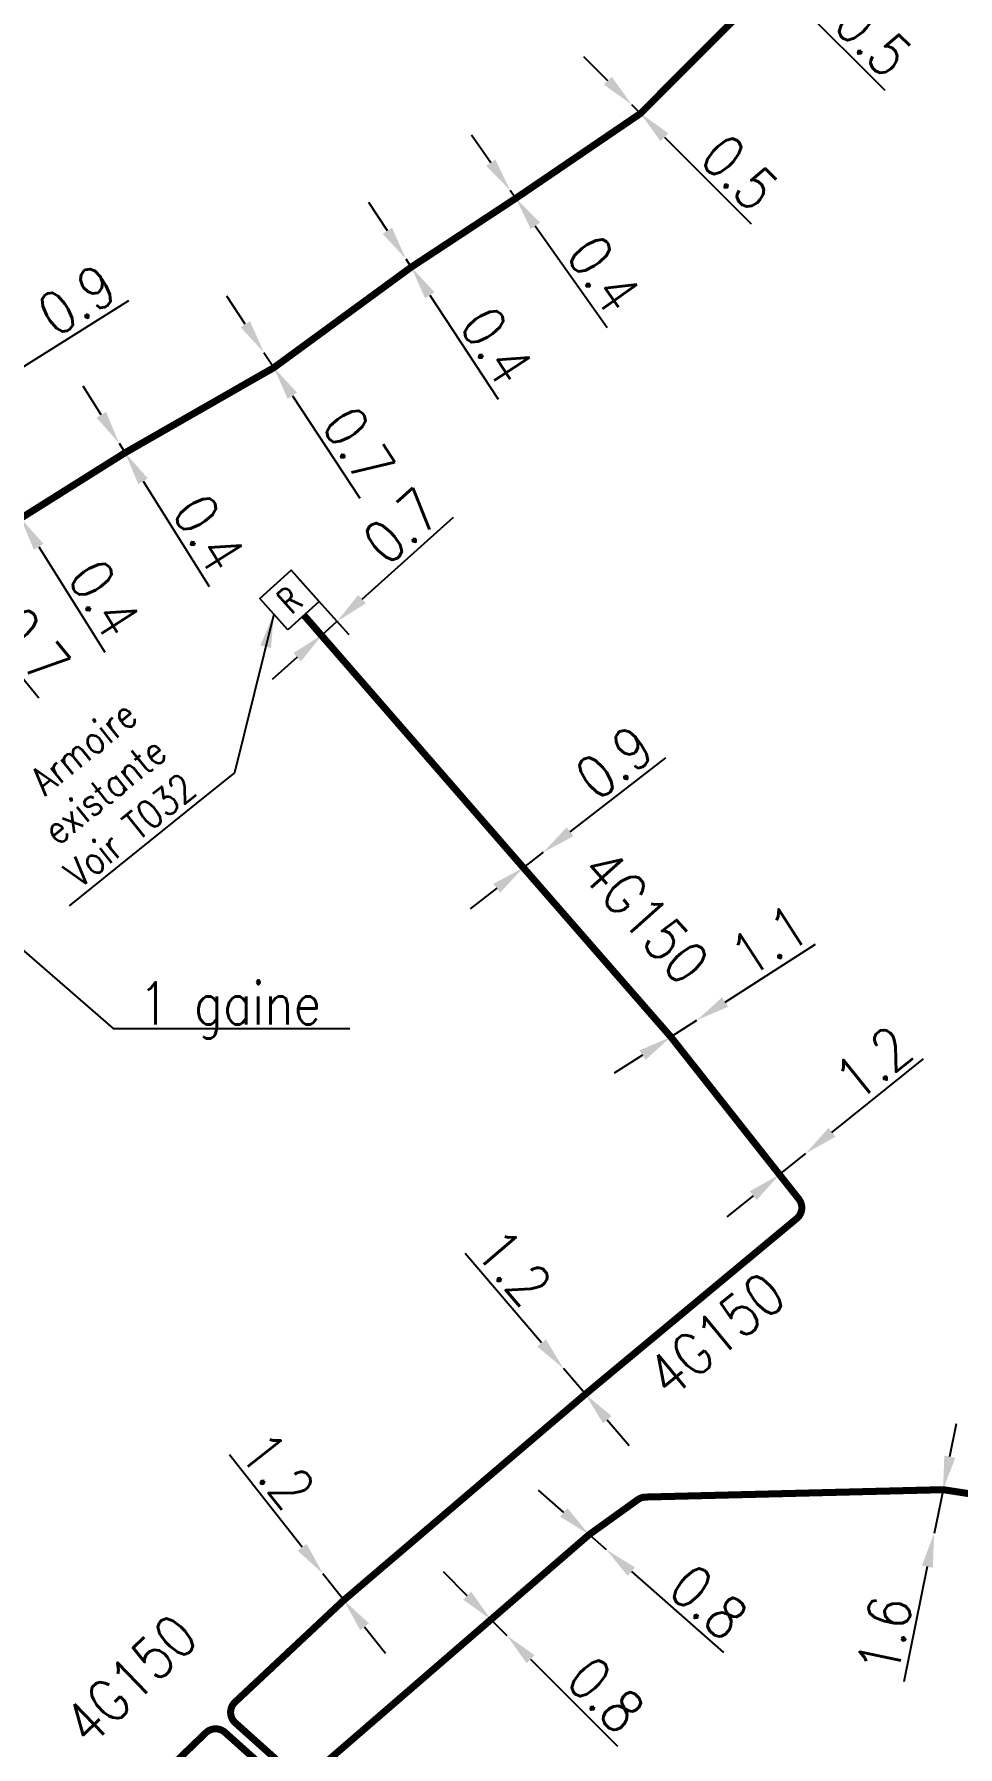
# Model space of a CAD drawing. Header units: millimetres. Extents: x 80000 to 81010, y 144000 to 145002.
# Drawn here: x 80669.6 to 80702.5, y 144615.1 to 144676.1 of the extents above; entities that cross this region are included whole.
import ezdxf
from ezdxf.enums import TextEntityAlignment as Align

# ---------------------------------------------------------------- set-up
doc = ezdxf.new("R2010")
doc.units = ezdxf.units.MM
doc.header["$PDMODE"] = 34
doc.linetypes.add('B_ST_AL', pattern=[2000, 1000, 1000])
doc.layers.get('0').update_dxf_attribs({"linetype": 'CONTINUOUS'})
doc.layers.get('Defpoints').update_dxf_attribs({"linetype": 'CONTINUOUS'})
for name, color, linetype in [('B_100', 3, 'CONTINUOUS'), ('B_200', 7, 'CONTINUOUS'), ('B_400', 7, 'CONTINUOUS')]:
    doc.layers.add(name, color=color, linetype=linetype)
doc.styles.add('M_ROMANS', font='ROMANS.shx', dxfattribs={"width": 0.75})
doc.styles.get("Standard").update_dxf_attribs({"font": 'romans.shx', "width": 0.85})
doc.dimstyles.get("Standard").update_dxf_attribs({"dimtxt": 1.5, "dimasz": 1.2, "dimexe": 0.625, "dimexo": 0.625, "dimgap": 0.25, "dimtad": 1, "dimdec": 1, "dimzin": 0, "dimdsep": 46, "dimtxsty": 'Standard', "dimcen": -0.5, "dimadec": 0, "dimazin": 0, "dimtfac": 1, "dimtdec": 1, "dimtmove": 0, "dimatfit": 3, "dimfxl": 0, "dimtolj": 1, "dimtzin": 0, "dimarcsym": 0})

# ---------------------------------------------------------------- blocks, each defined once
blk = doc.blocks.new('*D571')
at = {"layer": 'B_100', "color": 0, "linetype": 'Continuous', "lineweight": -2, "transparency": 16777216}
for p, q in [((80685.908, 144671.534), (80685.216, 144672.514)), ((80686.6, 144670.554), (80686.802, 144670.268)), ((80687.494, 144669.288), (80690.051, 144665.667))]:
    blk.add_line(p, q, dxfattribs=at)
at = {"layer": 'B_100', "color": 0, "linetype": 'Continuous', "transparency": 16777216}
for points in [[(80686.071, 144671.649), (80685.744, 144671.418), (80686.6, 144670.554)], [(80687.658, 144669.403), (80687.331, 144669.172), (80686.802, 144670.268)]]:
    blk.add_solid(points, dxfattribs=at)
at = {"layer": 'Defpoints', "color": 0, "linetype": 'Continuous', "transparency": 16777216}
for p in [(80686.6, 144670.554), (80686.802, 144670.268), (80686.802, 144670.268)]:
    blk.add_point(p, dxfattribs=at)
at = {"layer": 'B_100', "color": 0, "linetype": 'Continuous', "transparency": 16777216, "insert": (80689.936, 144667.564), "char_height": 1.5, "attachment_point": 5, "rotation": 305.23444}
blk.add_mtext('\\A1;0.4', dxfattribs=at)
blk = doc.blocks.new('*D572')
at = {"layer": 'B_100', "color": 0, "linetype": 'Continuous', "lineweight": -2, "transparency": 16777216}
for p, q in [((80672.029, 144662.557), (80671.391, 144663.573)), ((80672.667, 144661.54), (80672.88, 144661.202)), ((80673.518, 144660.185), (80675.875, 144656.432))]:
    blk.add_line(p, q, dxfattribs=at)
at = {"layer": 'B_100', "color": 0, "linetype": 'Continuous', "transparency": 16777216}
for points in [[(80672.199, 144662.663), (80671.86, 144662.45), (80672.667, 144661.54)], [(80673.688, 144660.292), (80673.349, 144660.079), (80672.88, 144661.202)]]:
    blk.add_solid(points, dxfattribs=at)
at = {"layer": 'Defpoints', "color": 0, "linetype": 'Continuous', "transparency": 16777216}
for p in [(80672.667, 144661.54), (80672.88, 144661.202), (80672.88, 144661.202)]:
    blk.add_point(p, dxfattribs=at)
at = {"layer": 'B_100', "color": 0, "linetype": 'Continuous', "transparency": 16777216, "insert": (80675.863, 144658.332), "char_height": 1.5, "attachment_point": 5, "rotation": 302.12805}
blk.add_mtext('\\A1;0.4', dxfattribs=at)
blk = doc.blocks.new('*D574')
at = {"layer": 'B_100', "color": 0, "linetype": 'Continuous', "lineweight": -2, "transparency": 16777216}
for p, q in [((80677.163, 144665.78), (80676.503, 144666.782)), ((80677.822, 144664.777), (80678.18, 144664.234)), ((80678.839, 144663.232), (80681.242, 144659.58))]:
    blk.add_line(p, q, dxfattribs=at)
at = {"layer": 'B_100', "color": 0, "linetype": 'Continuous', "transparency": 16777216}
for points in [[(80677.33, 144665.89), (80676.996, 144665.67), (80677.822, 144664.777)], [(80679.006, 144663.342), (80678.672, 144663.122), (80678.18, 144664.234)]]:
    blk.add_solid(points, dxfattribs=at)
at = {"layer": 'Defpoints', "color": 0, "linetype": 'Continuous', "transparency": 16777216}
for p in [(80677.822, 144664.777), (80678.18, 144664.234), (80678.18, 144664.234)]:
    blk.add_point(p, dxfattribs=at)
at = {"layer": 'B_100', "color": 0, "linetype": 'Continuous', "transparency": 16777216, "insert": (80681.206, 144661.455), "char_height": 1.5, "attachment_point": 5, "rotation": 303.34828}
blk.add_mtext('\\A1;0.7', dxfattribs=at)
blk = doc.blocks.new('*D575')
at = {"layer": 'B_100', "color": 0, "linetype": 'Continuous', "lineweight": -2, "transparency": 16777216}
for p, q in [((80682.223, 144669.11), (80681.563, 144670.113)), ((80682.883, 144668.108), (80683.075, 144667.815)), ((80683.735, 144666.813), (80686.171, 144663.11))]:
    blk.add_line(p, q, dxfattribs=at)
at = {"layer": 'B_100', "color": 0, "linetype": 'Continuous', "transparency": 16777216}
for points in [[(80682.39, 144669.22), (80682.056, 144669), (80682.883, 144668.108)], [(80683.902, 144666.923), (80683.567, 144666.703), (80683.075, 144667.815)]]:
    blk.add_solid(points, dxfattribs=at)
at = {"layer": 'Defpoints', "color": 0, "linetype": 'Continuous', "transparency": 16777216}
for p in [(80682.883, 144668.108), (80683.075, 144667.815), (80683.075, 144667.815)]:
    blk.add_point(p, dxfattribs=at)
at = {"layer": 'B_100', "color": 0, "linetype": 'Continuous', "transparency": 16777216, "insert": (80686.118, 144665.01), "char_height": 1.5, "attachment_point": 5, "rotation": 303.34292}
blk.add_mtext('\\A1;0.4', dxfattribs=at)
blk = doc.blocks.new('*D576')
at = {"layer": 'B_100', "color": 0, "linetype": 'Continuous', "lineweight": -2, "transparency": 16777216}
for p, q in [((80690.077, 144674.457), (80689.228, 144675.305)), ((80690.927, 144673.609), (80691.245, 144673.291)), ((80690.485, 144673.167), (80690.485, 144673.167)), ((80692.094, 144672.444), (80695.188, 144669.356))]:
    blk.add_line(p, q, dxfattribs=at)
at = {"layer": 'B_100', "color": 0, "linetype": 'Continuous', "transparency": 16777216}
for points in [[(80690.218, 144674.599), (80689.936, 144674.316), (80690.927, 144673.609)], [(80692.236, 144672.585), (80691.953, 144672.302), (80691.245, 144673.291)]]:
    blk.add_solid(points, dxfattribs=at)
at = {"layer": 'Defpoints', "color": 0, "linetype": 'Continuous', "transparency": 16777216}
for p in [(80690.927, 144673.609), (80691.245, 144673.291), (80691.245, 144673.291)]:
    blk.add_point(p, dxfattribs=at)
at = {"layer": 'B_100', "color": 0, "linetype": 'Continuous', "transparency": 16777216, "insert": (80694.772, 144671.184), "char_height": 1.5, "attachment_point": 5, "rotation": 315.05363}
blk.add_mtext('\\A1;0.5', dxfattribs=at)
blk = doc.blocks.new('*D579')
at = {"layer": 'B_100', "color": 0, "linetype": 'Continuous', "lineweight": -2, "transparency": 16777216}
for p, q in [((80694.837, 144679.225), (80693.987, 144680.073)), ((80695.686, 144678.378), (80696.004, 144678.06)), ((80696.854, 144677.212), (80699.948, 144674.124))]:
    blk.add_line(p, q, dxfattribs=at)
at = {"layer": 'B_100', "color": 0, "linetype": 'Continuous', "transparency": 16777216}
for points in [[(80694.978, 144679.367), (80694.695, 144679.084), (80695.686, 144678.378)], [(80696.995, 144677.354), (80696.712, 144677.07), (80696.004, 144678.06)]]:
    blk.add_solid(points, dxfattribs=at)
at = {"layer": 'Defpoints', "color": 0, "linetype": 'Continuous', "transparency": 16777216}
for p in [(80695.686, 144678.378), (80696.004, 144678.06), (80696.004, 144678.06)]:
    blk.add_point(p, dxfattribs=at)
at = {"layer": 'B_100', "color": 0, "linetype": 'Continuous', "transparency": 16777216, "insert": (80699.532, 144675.952), "char_height": 1.5, "attachment_point": 5, "rotation": 315.05363}
blk.add_mtext('\\A1;0.5', dxfattribs=at)
blk = doc.blocks.new('*D833')
at = {"layer": 'B_100', "color": 0, "linetype": 'Continuous', "lineweight": -2, "transparency": 16777216}
for p, q in [((80702.263, 144625.433), (80702.504, 144626.609)), ((80702.023, 144624.257), (80701.702, 144622.69)), ((80701.462, 144621.514), (80700.623, 144617.41))]:
    blk.add_line(p, q, dxfattribs=at)
at = {"layer": 'B_100', "color": 0, "linetype": 'Continuous', "transparency": 16777216}
for points in [[(80702.067, 144625.473), (80702.459, 144625.393), (80702.023, 144624.257)], [(80701.266, 144621.554), (80701.658, 144621.474), (80701.702, 144622.69)]]:
    blk.add_solid(points, dxfattribs=at)
at = {"layer": 'Defpoints', "color": 0, "linetype": 'Continuous', "transparency": 16777216}
for p in [(80702.023, 144624.257), (80701.702, 144622.69), (80701.702, 144622.69)]:
    blk.add_point(p, dxfattribs=at)
at = {"layer": 'B_100', "color": 0, "linetype": 'Continuous', "transparency": 16777216, "insert": (80699.942, 144619.074), "char_height": 1.5, "attachment_point": 5, "rotation": 78.44163}
blk.add_mtext('\\A1;1.6', dxfattribs=at)
blk = doc.blocks.new('*D834')
at = {"layer": 'B_100', "color": 0, "linetype": 'Continuous', "lineweight": -2, "transparency": 16777216}
for p, q in [((80688.51, 144623.447), (80687.608, 144624.238)), ((80689.413, 144622.656), (80690.014, 144622.129)), ((80690.917, 144621.338), (80694.204, 144618.456))]:
    blk.add_line(p, q, dxfattribs=at)
at = {"layer": 'B_100', "color": 0, "linetype": 'Continuous', "transparency": 16777216}
for points in [[(80688.642, 144623.597), (80688.378, 144623.296), (80689.413, 144622.656)], [(80691.048, 144621.488), (80690.785, 144621.187), (80690.014, 144622.129)]]:
    blk.add_solid(points, dxfattribs=at)
at = {"layer": 'Defpoints', "color": 0, "linetype": 'Continuous', "transparency": 16777216}
for p in [(80689.413, 144622.656), (80690.014, 144622.129), (80690.014, 144622.129)]:
    blk.add_point(p, dxfattribs=at)
at = {"layer": 'B_100', "color": 0, "linetype": 'Continuous', "transparency": 16777216, "insert": (80693.671, 144620.254), "char_height": 1.5, "attachment_point": 5, "rotation": 318.76671}
blk.add_mtext('\\A1;0.8', dxfattribs=at)
blk = doc.blocks.new('*D835')
at = {"layer": 'B_100', "color": 0, "linetype": 'Continuous', "lineweight": -2, "transparency": 16777216}
for p, q in [((80685.066, 144620.479), (80684.218, 144621.328)), ((80685.915, 144619.63), (80686.48, 144619.064)), ((80687.328, 144618.215), (80690.418, 144615.123))]:
    blk.add_line(p, q, dxfattribs=at)
at = {"layer": 'B_100', "color": 0, "linetype": 'Continuous', "transparency": 16777216}
for points in [[(80685.208, 144620.621), (80684.925, 144620.338), (80685.915, 144619.63)], [(80687.47, 144618.357), (80687.187, 144618.074), (80686.48, 144619.064)]]:
    blk.add_solid(points, dxfattribs=at)
at = {"layer": 'Defpoints', "color": 0, "linetype": 'Continuous', "transparency": 16777216}
for p in [(80685.915, 144619.63), (80686.48, 144619.064), (80686.48, 144619.064)]:
    blk.add_point(p, dxfattribs=at)
at = {"layer": 'B_100', "color": 0, "linetype": 'Continuous', "transparency": 16777216, "insert": (80690.004, 144616.951), "char_height": 1.5, "attachment_point": 5, "rotation": 314.97342}
blk.add_mtext('\\A1;0.8', dxfattribs=at)
blk = doc.blocks.new('*D836')
at = {"layer": 'B_100', "color": 0, "linetype": 'Continuous', "lineweight": -2, "transparency": 16777216}
for p, q in [((80679.188, 144622.206), (80676.6, 144625.5)), ((80680.671, 144620.318), (80679.929, 144621.262)), ((80681.412, 144619.375), (80682.153, 144618.431))]:
    blk.add_line(p, q, dxfattribs=at)
at = {"layer": 'B_100', "color": 0, "linetype": 'Continuous', "transparency": 16777216}
for points in [[(80679.345, 144622.329), (80679.031, 144622.082), (80679.929, 144621.262)], [(80681.569, 144619.498), (80681.255, 144619.251), (80680.671, 144620.318)]]:
    blk.add_solid(points, dxfattribs=at)
at = {"layer": 'Defpoints', "color": 0, "linetype": 'Continuous', "transparency": 16777216}
for p in [(80679.929, 144621.262), (80679.929, 144621.262), (80680.671, 144620.318)]:
    blk.add_point(p, dxfattribs=at)
at = {"layer": 'B_100', "color": 0, "linetype": 'Continuous', "transparency": 16777216, "insert": (80678.31, 144624.942), "char_height": 1.5, "attachment_point": 5, "rotation": 308.15179}
blk.add_mtext('\\A1;1.2', dxfattribs=at)
blk = doc.blocks.new('*D837')
at = {"layer": 'B_100', "color": 0, "linetype": 'Continuous', "lineweight": -2, "transparency": 16777216}
for p, q in [((80687.719, 144629.484), (80684.996, 144632.668)), ((80689.279, 144627.66), (80688.499, 144628.572)), ((80690.059, 144626.748), (80690.839, 144625.836))]:
    blk.add_line(p, q, dxfattribs=at)
at = {"layer": 'B_100', "color": 0, "linetype": 'Continuous', "transparency": 16777216}
for points in [[(80687.871, 144629.614), (80687.567, 144629.354), (80688.499, 144628.572)], [(80690.211, 144626.878), (80689.907, 144626.618), (80689.279, 144627.66)]]:
    blk.add_solid(points, dxfattribs=at)
at = {"layer": 'Defpoints', "color": 0, "linetype": 'Continuous', "transparency": 16777216}
for p in [(80688.499, 144628.572), (80688.499, 144628.572), (80689.279, 144627.66)]:
    blk.add_point(p, dxfattribs=at)
at = {"layer": 'B_100', "color": 0, "linetype": 'Continuous', "transparency": 16777216, "insert": (80686.728, 144632.182), "char_height": 1.5, "attachment_point": 5, "rotation": 310.53669}
blk.add_mtext('\\A1;1.2', dxfattribs=at)
blk = doc.blocks.new('*D838')
at = {"layer": 'B_100', "color": 0, "linetype": 'Continuous', "lineweight": -2, "transparency": 16777216}
for p, q in [((80698.065, 144636.988), (80701.331, 144639.612)), ((80696.194, 144635.484), (80697.13, 144636.236)), ((80695.259, 144634.732), (80694.324, 144633.981))]:
    blk.add_line(p, q, dxfattribs=at)
at = {"layer": 'B_100', "color": 0, "linetype": 'Continuous', "transparency": 16777216}
for points in [[(80697.94, 144637.143), (80698.19, 144636.832), (80697.13, 144636.236)], [(80695.134, 144634.888), (80695.384, 144634.577), (80696.194, 144635.484)]]:
    blk.add_solid(points, dxfattribs=at)
at = {"layer": 'Defpoints', "color": 0, "linetype": 'Continuous', "transparency": 16777216}
for p in [(80697.13, 144636.236), (80697.13, 144636.236), (80696.194, 144635.484)]:
    blk.add_point(p, dxfattribs=at)
at = {"layer": 'B_100', "color": 0, "linetype": 'Continuous', "transparency": 16777216, "insert": (80699.539, 144639.455), "char_height": 1.5, "attachment_point": 5, "rotation": 38.78498}
blk.add_mtext('\\A1;1.2', dxfattribs=at)
blk = doc.blocks.new('*D839')
at = {"layer": 'B_100', "color": 0, "linetype": 'Continuous', "lineweight": -2, "transparency": 16777216}
for p, q in [((80694.26, 144641.63), (80697.479, 144643.696)), ((80692.325, 144640.388), (80693.25, 144640.982)), ((80691.315, 144639.74), (80690.305, 144639.092))]:
    blk.add_line(p, q, dxfattribs=at)
at = {"layer": 'B_100', "color": 0, "linetype": 'Continuous', "transparency": 16777216}
for points in [[(80694.152, 144641.799), (80694.368, 144641.462), (80693.25, 144640.982)], [(80691.207, 144639.908), (80691.423, 144639.572), (80692.325, 144640.388)]]:
    blk.add_solid(points, dxfattribs=at)
at = {"layer": 'Defpoints', "color": 0, "linetype": 'Continuous', "transparency": 16777216}
for p in [(80693.25, 144640.982), (80693.25, 144640.982), (80692.325, 144640.388)]:
    blk.add_point(p, dxfattribs=at)
at = {"layer": 'B_100', "color": 0, "linetype": 'Continuous', "transparency": 16777216, "insert": (80695.835, 144643.829), "char_height": 1.5, "attachment_point": 5, "rotation": 32.69351}
blk.add_mtext('\\A1;1.1', dxfattribs=at)
blk = doc.blocks.new('*D840')
at = {"layer": 'B_100', "color": 0, "linetype": 'Continuous', "lineweight": -2, "transparency": 16777216}
for p, q in [((80688.734, 144647.699), (80692.149, 144650.329)), ((80687.07, 144646.418), (80687.783, 144646.967)), ((80686.119, 144645.686), (80685.168, 144644.953))]:
    blk.add_line(p, q, dxfattribs=at)
at = {"layer": 'B_100', "color": 0, "linetype": 'Continuous', "transparency": 16777216}
for points in [[(80688.612, 144647.857), (80688.856, 144647.54), (80687.783, 144646.967)], [(80685.997, 144645.844), (80686.241, 144645.527), (80687.07, 144646.418)]]:
    blk.add_solid(points, dxfattribs=at)
at = {"layer": 'Defpoints', "color": 0, "linetype": 'Continuous', "transparency": 16777216}
for p in [(80687.783, 144646.967), (80687.783, 144646.967), (80687.07, 144646.418)]:
    blk.add_point(p, dxfattribs=at)
at = {"layer": 'B_100', "color": 0, "linetype": 'Continuous', "transparency": 16777216, "insert": (80690.307, 144650.172), "char_height": 1.5, "attachment_point": 5, "rotation": 37.59786}
blk.add_mtext('\\A1;0.9', dxfattribs=at)
blk = doc.blocks.new('*D841')
at = {"layer": 'B_100', "color": 0, "linetype": 'Continuous', "lineweight": -2, "transparency": 16777216}
for p, q in [((80681.322, 144655.986), (80684.58, 144658.901)), ((80679.012, 144656.768), (80680.845, 144654.72)), ((80679.906, 144654.719), (80680.428, 144655.186)), ((80679.688, 144654.963), (80680.323, 144654.253)), ((80679.012, 144653.919), (80678.118, 144653.118))]:
    blk.add_line(p, q, dxfattribs=at)
at = {"layer": 'B_100', "color": 0, "linetype": 'Continuous', "transparency": 16777216}
for points in [[(80681.189, 144656.135), (80681.456, 144655.837), (80680.428, 144655.186)], [(80678.879, 144654.068), (80679.146, 144653.77), (80679.906, 144654.719)]]:
    blk.add_solid(points, dxfattribs=at)
at = {"layer": 'Defpoints', "color": 0, "linetype": 'Continuous', "transparency": 16777216}
for p in [(80678.595, 144657.234), (80679.271, 144655.429), (80680.428, 144655.186)]:
    blk.add_point(p, dxfattribs=at)
at = {"layer": 'B_100', "color": 0, "linetype": 'Continuous', "transparency": 16777216, "insert": (80682.731, 144658.589), "char_height": 1.5, "attachment_point": 5, "rotation": 41.82465}
blk.add_mtext('\\A1;0.7', dxfattribs=at)
blk = doc.blocks.new('B_200_01')
at = {"color": 0, "linetype": 'Continuous', "flags": 128}
blk.add_lwpolyline([(-0.75, -0.75), (-0.75, 0.75), (0.75, 0.75), (0.75, -0.75)], close=True, dxfattribs=at)
at = {"color": 0, "linetype": 'Continuous', "style": 'M_ROMANS', "width": 0.75}
blk.add_text('R', height=0.9, dxfattribs=at).set_placement((0, 0), align=Align.MIDDLE)
at = {"color": 0, "linetype": 'Continuous', "style": 'M_ROMANS', "width": 0.75, "flags": 3}
for tag, p in [('DEF_LEG', (0, -5)), ('DEF_COUP', (0, -7.5)), ('DEF_TYPE', (0, -10))]:
    blk.add_attdef(tag, text='', height=1.2, dxfattribs=at).set_placement(p, align=Align.MIDDLE)
blk = doc.blocks.new('*D1583')
at = {"layer": 'B_400', "color": 0, "linetype": 'Continuous', "lineweight": -2, "transparency": 16777216}
for p, q in [((80668.312, 144660.222), (80667.673, 144661.238)), ((80669.479, 144659.538), (80669.479, 144659.538)), ((80668.95, 144659.205), (80669.163, 144658.867)), ((80669.692, 144659.199), (80669.692, 144659.199)), ((80669.801, 144657.851), (80672.158, 144654.097))]:
    blk.add_line(p, q, dxfattribs=at)
at = {"layer": 'B_400', "color": 0, "linetype": 'Continuous', "transparency": 16777216}
for points in [[(80668.481, 144660.328), (80668.142, 144660.115), (80668.95, 144659.205)], [(80669.97, 144657.957), (80669.631, 144657.744), (80669.163, 144658.867)]]:
    blk.add_solid(points, dxfattribs=at)
at = {"layer": 'Defpoints', "color": 0, "linetype": 'Continuous', "transparency": 16777216}
for p in [(80668.95, 144659.205), (80669.163, 144658.867), (80669.163, 144658.867)]:
    blk.add_point(p, dxfattribs=at)
at = {"layer": 'B_400', "color": 0, "linetype": 'Continuous', "transparency": 16777216, "insert": (80672.145, 144655.998), "char_height": 1.5, "attachment_point": 5, "rotation": 302.13157}
blk.add_mtext('\\A1;0.4', dxfattribs=at)
blk = doc.blocks.new('*D1584')
at = {"layer": 'B_400', "color": 0, "linetype": 'Continuous', "lineweight": -2, "transparency": 16777216}
for p, q in [((80665.025, 144658.275), (80664.261, 144659.201)), ((80664.27, 144656.096), (80666.27, 144657.747)), ((80665.596, 144656.218), (80666.748, 144657.169)), ((80665.788, 144657.349), (80666.266, 144656.771)), ((80667.029, 144655.845), (80669.811, 144652.473))]:
    blk.add_line(p, q, dxfattribs=at)
at = {"layer": 'B_400', "color": 0, "linetype": 'Continuous', "transparency": 16777216}
for points in [[(80665.179, 144658.402), (80664.87, 144658.148), (80665.788, 144657.349)], [(80667.184, 144655.973), (80666.875, 144655.718), (80666.266, 144656.771)]]:
    blk.add_solid(points, dxfattribs=at)
at = {"layer": 'Defpoints', "color": 0, "linetype": 'Continuous', "transparency": 16777216}
for p in [(80665.788, 144657.349), (80665.113, 144655.82), (80663.788, 144655.699)]:
    blk.add_point(p, dxfattribs=at)
at = {"layer": 'B_400', "color": 0, "linetype": 'Continuous', "transparency": 16777216, "insert": (80669.574, 144654.333), "char_height": 1.5, "attachment_point": 5, "rotation": 309.52476}
blk.add_mtext('\\A1;0.7', dxfattribs=at)
blk = doc.blocks.new('*D1585')
at = {"layer": 'B_400', "color": 0, "linetype": 'Continuous', "lineweight": -2, "transparency": 16777216}
for p, q in [((80667.772, 144663.336), (80673.011, 144666.626)), ((80668.83, 144659.396), (80666.424, 144663.227)), ((80667.898, 144659.283), (80665.704, 144662.775)), ((80666.036, 144662.246), (80666.756, 144662.698)), ((80665.02, 144661.608), (80664.004, 144660.969))]:
    blk.add_line(p, q, dxfattribs=at)
at = {"layer": 'B_400', "color": 0, "linetype": 'Continuous', "transparency": 16777216}
for points in [[(80667.666, 144663.506), (80667.879, 144663.167), (80666.756, 144662.698)], [(80664.914, 144661.777), (80665.127, 144661.438), (80666.036, 144662.246)]]:
    blk.add_solid(points, dxfattribs=at)
at = {"layer": 'Defpoints', "color": 0, "linetype": 'Continuous', "transparency": 16777216}
for p in [(80666.756, 144662.698), (80669.163, 144658.867), (80668.23, 144658.753)]:
    blk.add_point(p, dxfattribs=at)
at = {"layer": 'B_400', "color": 0, "linetype": 'Continuous', "transparency": 16777216, "insert": (80671.162, 144666.646), "char_height": 1.5, "attachment_point": 5, "rotation": 32.13157}
blk.add_mtext('\\A1;0.9', dxfattribs=at)

msp = doc.modelspace()

# ---------------------------------------------------------------- linework, layer by layer
at = {"layer": 'B_100', "linetype": 'B_ST_AL', "const_width": 0.25, "flags": 128}
for points in [[(80707.213, 144691.045), (80708.113, 144690.18, -0.409147), (80708.122, 144689.619), (80706.128, 144687.524), (80703.841, 144685.415), (80698.866, 144680.855), (80696.004, 144678.06), (80691.245, 144673.291), (80686.802, 144670.268), (80683.075, 144667.815), (80678.18, 144664.234), (80672.88, 144661.202), (80669.163, 144658.867), (80665.113, 144655.82), (80664.233, 144655.159), (80660.452, 144652.039), (80659.449, 144651.212), (80658.941, 144650.728), (80655.032, 144647.815), (80650.748, 144644.422), (80650.028, 144643.8), (80648.091, 144642.168), (80644.667, 144639.291), (80644.667, 144639.291)], [(80680.933, 144612.249), (80676.805, 144615.951, -0.439855), (80676.797, 144616.688), (80680.671, 144620.318), (80689.279, 144627.66), (80696.809, 144633.918, 0.406742), (80696.882, 144634.612), (80696.194, 144635.484), (80692.325, 144640.388), (80687.07, 144646.418), (80679.252, 144655.412)], [(80680.599, 144611.877), (80676.438, 144615.609, 0.393041), (80675.757, 144615.596), (80674.466, 144614.352)]]:
    msp.add_lwpolyline(points, format="xyb", dxfattribs=at)
at = {"layer": 'B_100', "linetype": 'B_ST_AL', "flags": 128}
msp.add_lwpolyline([(80746.072, 144600.673, 0.25, 0.25, 0), (80749.398, 144604.621, 0.25, 0.25, 0), (80749.869, 144605.153, 0.25, 0.25, 0.419056), (80749.821, 144605.864, 0.25, 0.25, 0), (80747.513, 144607.842, 0.25, 0.25, 0), (80740.773, 144613.969, 0.25, 0.25, 0), (80739.574, 144615.059, 0.25, 0.25, 0.106028), (80739.393, 144615.165, 0.25, 0.25, 0), (80733.45, 144617.103, 0.25, 0.25, 0), (80725.321, 144618.15, 0.25, 0.25, 0), (80721.082, 144619.309, 0.25, 0.25, 0), (80712.285, 144621.897, 0.25, 0.25, 0), (80708.158, 144623.315, 0.25, 0.25, 0), (80702.023, 144624.257, 0.25, 0.25, 0), (80691.423, 144623.994, 0.25, 0.25, 0.150647), (80691.144, 144623.9, 0.25, 0.25, 0), (80689.413, 144622.656, 0.25, 0.25, 0), (80685.915, 144619.63, 0.25, 0.25, 0), (80679.999, 144614.514, 0.25, 0.25, 0.451804), (80679.993, 144613.764, 0.25, 0.25, 0), (80681.266, 144612.621, 0, 0, 0)], format="xyseb", dxfattribs=at)

# ---------------------------------------------------------------- block references
at = {"layer": 'B_200', "rotation": 41.82465475258669}
msp.add_blockref('B_200_01', (80678.733, 144655.955), dxfattribs=at)

# ---------------------------------------------------------------- texts
at = {"layer": 'B_100', "linetype": 'Continuous', "width": 0.85}
for rotation, p in [(311.63992, (80691.405, 144644.683)), (39.55704, (80693.933, 144629.784)), (43.94057, (80673.075, 144617.492))]:
    msp.add_text('4G150', height=1.5, rotation=rotation, dxfattribs=at).set_placement(p, align=Align.MIDDLE)
at = {"layer": 'B_200', "linetype": 'Continuous', "insert": (80675.491, 144649.085), "char_height": 1, "attachment_point": 9, "rotation": 38.88964}
msp.add_mtext('Armoire^Jexistante^JVoir T032', dxfattribs=at)
at = {"layer": 'B_400', "linetype": 'Continuous', "insert": (80673.362, 144640.334), "char_height": 1.5, "attachment_point": 7}
msp.add_mtext('\\P1 gaine', dxfattribs=at)

# ---------------------------------------------------------------- dimensions: what is measured, and where the dimension line sits
at = {"layer": 'B_100', "linetype": 'Continuous'}
for base, p1, p2, angle, text, picture, middle in [((80696.004, 144678.06), (80695.686, 144678.378), (80696.004, 144678.06), 315.05363, '0.5', '*D579', (80699.532, 144675.952)), ((80691.245, 144673.291), (80690.927, 144673.609), (80691.245, 144673.291), 315.05363, '0.5', '*D576', (80694.772, 144671.184)), ((80686.802, 144670.268), (80686.6, 144670.554), (80686.802, 144670.268), 305.23444, '0.4', '*D571', (80689.936, 144667.564)), ((80683.075, 144667.815), (80682.883, 144668.108), (80683.075, 144667.815), 303.34292, '0.4', '*D575', (80686.118, 144665.01)), ((80678.18, 144664.234), (80677.822, 144664.777), (80678.18, 144664.234), 303.34828, '0.7', '*D574', (80681.206, 144661.455)), ((80672.88, 144661.202), (80672.667, 144661.54), (80672.88, 144661.202), 302.12805, '0.4', '*D572', (80675.863, 144658.332))]:
    dim = msp.add_linear_dim(base=base, p1=p1, p2=p2, angle=angle, text=text, dimstyle='Standard', dxfattribs=at)
    dim.commit()
    dim.dimension.update_dxf_attribs({"geometry": picture, "text_midpoint": middle})
for base, p1, p2, angle, picture, middle in [((80680.428, 144655.186), (80679.271, 144655.429), (80678.595, 144657.234), 221.82465, '*D841', (80683.398, 144657.843)), ((80687.783, 144646.967), (80687.07, 144646.418), (80687.783, 144646.967), 217.59786, '*D840', (80690.917, 144649.38)), ((80693.25, 144640.982), (80692.325, 144640.388), (80693.25, 144640.982), 212.69351, '*D839', (80696.375, 144642.987)), ((80697.13, 144636.236), (80696.194, 144635.484), (80697.13, 144636.236), 218.78498, '*D838', (80700.166, 144638.675)), ((80688.499, 144628.572), (80689.279, 144627.66), (80688.499, 144628.572), 310.53669, '*D837', (80685.968, 144631.532)), ((80679.929, 144621.262), (80680.671, 144620.318), (80679.929, 144621.262), 308.15179, '*D836', (80677.524, 144624.325)), ((80701.702, 144622.69), (80702.023, 144624.257), (80701.702, 144622.69), 78.44163, '*D833', (80700.922, 144618.874)), ((80690.014, 144622.129), (80689.413, 144622.656), (80690.014, 144622.129), 138.76671, '*D834', (80693.012, 144619.502)), ((80686.48, 144619.064), (80685.915, 144619.63), (80686.48, 144619.064), 134.97342, '*D835', (80689.297, 144616.245))]:
    dim = msp.add_linear_dim(base=base, p1=p1, p2=p2, angle=angle, dimstyle='Standard', override={"dimfxl": 1.25}, dxfattribs=at)
    dim.commit()
    dim.dimension.update_dxf_attribs({"geometry": picture, "text_midpoint": middle, "dimtype": 160})
at = {"layer": 'B_400', "linetype": 'Continuous'}
for base, p1, p2, angle, picture, middle in [((80666.756, 144662.698), (80668.23, 144658.753), (80669.163, 144658.867), 32.13157, '*D1585', (80671.693, 144665.799)), ((80665.788, 144657.349), (80665.113, 144655.82), (80663.788, 144655.699), 309.52476, '*D1584', (80668.802, 144653.697))]:
    dim = msp.add_linear_dim(base=base, p1=p1, p2=p2, angle=angle, dimstyle='Standard', dxfattribs=at)
    dim.commit()
    dim.dimension.update_dxf_attribs({"geometry": picture, "text_midpoint": middle, "dimtype": 160})
dim = msp.add_linear_dim(base=(80669.163, 144658.867), p1=(80668.95, 144659.205), p2=(80669.163, 144658.867), angle=302.13157, dimstyle='Standard', dxfattribs=at)
dim.commit()
dim.dimension.update_dxf_attribs({"geometry": '*D1583', "text_midpoint": (80672.145, 144655.998)})

# ---------------------------------------------------------------- leaders
at = {"layer": 'B_100', "linetype": 'Continuous', "annotation_type": 0, "has_hookline": 1, "hookline_direction": 1, "text_width": 7.448, "horizontal_direction": (0.755541, -0.655101, 0)}
msp.add_leader([(80674.204, 144609.755), (80668.838, 144613.208)], dimstyle='Standard', override={"dimasz": 1, "dimgap": 0.25, "dimtad": 1, "dimfxl": 1.25}, dxfattribs=at)
at = {"layer": 'B_200', "linetype": 'Continuous', "annotation_type": 0, "has_hookline": 1, "hookline_direction": 1, "text_width": 6.112, "horizontal_direction": (0.778357, 0.627822, 0)}
msp.add_leader([(80678.175, 144655.454), (80676.777, 144649.8), (80675.843, 144649.047)], dimstyle='Standard', override={"dimgap": 0.25, "dimtad": 1, "dimfxl": 1.25}, dxfattribs=at)
at = {"layer": 'B_400', "linetype": 'Continuous', "annotation_type": 0, "has_hookline": 1, "hookline_direction": 0, "text_width": 6.982}
msp.add_leader([(80660.269, 144651.24), (80672.459, 144640.688), (80673.659, 144640.688)], dimstyle='Standard', override={"dimfxl": 1.25}, dxfattribs=at)

doc.saveas('drawing.dxf')
